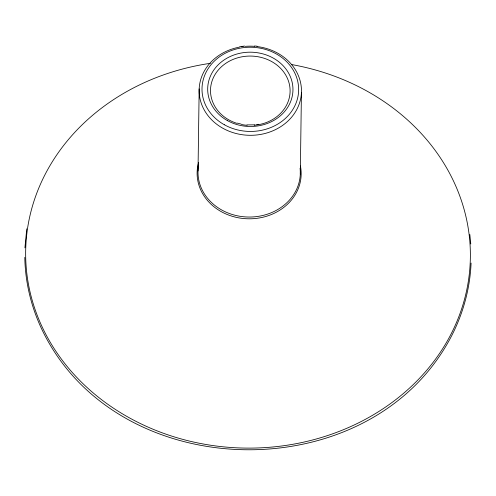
<?xml version="1.0" encoding="UTF-8"?>
<svg xmlns="http://www.w3.org/2000/svg" width="496" height="496" viewBox="0 0 496 496"><rect width="100%" height="100%" fill="white"/><g stroke="black" fill="none" stroke-linecap="round" stroke-linejoin="round"><path stroke-width="0.74" d="M198.016 170.928L199.169 88.889M300.303 174.003L301.432 92.578M24.918 247.839L26.765 228.83M471.082 263.066C470.01 288.759 462.997 314.092 451.087 336.858L450.895 337.237C370.369 489.763 119.809 486.483 43.152 332.047L42.966 331.663C31.62 308.605 25.234 283.098 24.8 257.387M239.735 46.729L244.646 46.054M256.767 124.614L258.707 124.304M254.808 124.843L246.915 124.911M254.584 45.967L257.058 46.209M237.274 123.113L241.068 124.081M469.824 234.472L470.778 243.982M291.58 64.548A222.363 193.725 0.8 0 1 431.737 364.132A222.363 193.725 0.8 0 1 60.952 358.49A222.363 193.725 0.8 0 1 210.397 63.314M300.08 168.249A51.169 44.578 0.8 0 1 247.628 217.019A51.169 44.578 0.8 0 1 198.636 165.261M300.427 165.974A52.037 45.334 0.8 0 1 247.219 218.767A52.037 45.334 0.8 0 1 198.654 162.341M256.928 46.55A51.169 44.578 0.8 0 1 294.209 113.77A51.169 44.578 0.8 0 1 208.723 116.572A51.169 44.578 0.8 0 1 239.494 47.126M241.645 46.767A51.169 44.578 0.8 0 1 243.09 46.574M245.266 46.351A51.169 44.578 0.8 0 1 254.752 46.339M236.741 123.287A39.798 34.67 0.8 0 1 220.447 67.704A39.798 34.67 0.8 0 1 285.721 75.045A39.798 34.67 0.8 0 1 254.219 125.252M247.126 125.283A39.798 34.67 0.8 0 1 241.509 124.521M224.328 124.744A48.323 42.104 0.8 0 0 298.598 91.363A48.323 42.104 0.8 0 0 228.03 51.906A48.323 42.104 0.8 0 0 224.328 124.744M227.391 120.584A42.637 37.15 0.8 0 0 292.919 91.121A42.637 37.15 0.8 0 0 230.652 56.308A42.637 37.15 0.8 0 0 227.391 120.584"/></g></svg>
